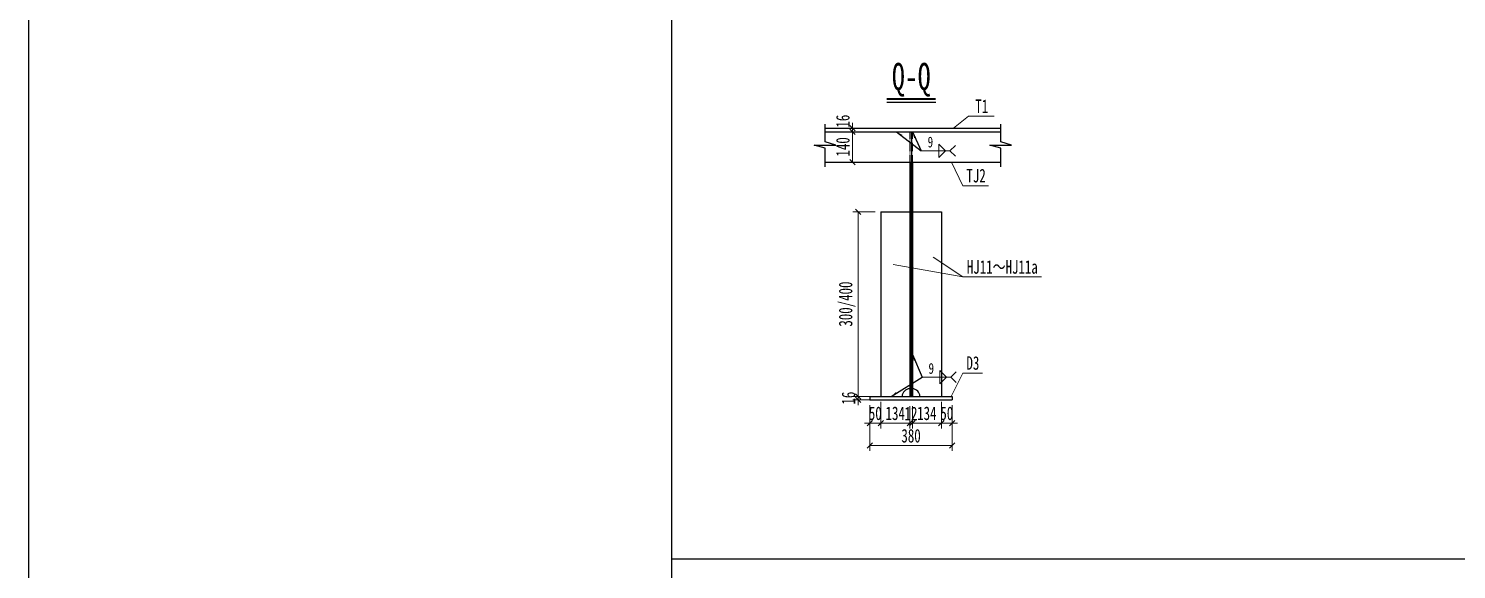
# Model space of a CAD drawing. Header units: millimetres. Extents: x 44597 to 300567, y -113054 to 73044.
# Drawn here: x 44597 to 51188, y -82953 to -80454 of the extents above; entities that cross this region are included whole.
import ezdxf
from ezdxf.enums import TextEntityAlignment as Align

# ---------------------------------------------------------------- set-up
doc = ezdxf.new("R2010")
doc.units = ezdxf.units.MM
doc.linetypes.add('DASHED', pattern=[0.75, 0.5, -0.25])
doc.layers.get('Defpoints').update_dxf_attribs({"color": 8})
for name, color, linetype, lineweight in [('Dim', 4, 'Continuous', 15), ('文字', 7, 'Continuous', 15), ('标注线及字体', 2, 'Continuous', 15), ('细实线', 4, 'Continuous', 15), ('虚线', 7, 'DASHED', 13), ('钢板粗线', 1, 'Continuous', 25)]:
    doc.layers.add(name, color=color, linetype=linetype, lineweight=lineweight)
doc.layers.add('Text', color=4, linetype='Continuous')
doc.styles.add('111', font='', dxfattribs={"width": 0.7})
doc.styles.add('BM_Dim', font='', dxfattribs={"width": 0.85})
doc.styles.add('SMEDI', font='', dxfattribs={"width": 0.75})
doc.styles.get("Standard").update_dxf_attribs({"font": ''})
doc.styles.get('111').set_extended_font_data('仿宋_GB2312')
doc.styles.get('BM_Dim').set_extended_font_data('仿宋_GB2312')
doc.styles.get('SMEDI').set_extended_font_data('仿宋_GB2312')
doc.styles.get('Standard').set_extended_font_data('仿宋_GB2312')
doc.dimstyles.new('200', dxfattribs={"dimscale": 0, "dimtxt": 2.5, "dimasz": 1, "dimexe": 1, "dimexo": 1, "dimgap": 0.6, "dimtad": 1, "dimdec": 0, "dimdsep": 46, "dimtxsty": '111', "dimblk": 'OBLIQUE', "dimcen": 0, "dimclrd": 4, "dimclre": 4, "dimclrt": 4, "dimadec": 1, "dimazin": 2, "dimtfac": 1, "dimtdec": 0, "dimtix": 1, "dimtmove": 2, "dimatfit": 3, "dimfxl": 4, "dimfxlon": 1, "dimtolj": 1, "dimlwd": -1, "dimlwe": -1, "dimarcsym": 0})
doc.dimstyles.new('MSteel_1.0_1.0', dxfattribs={"dimtxt": 3, "dimasz": 1.2, "dimexe": 1, "dimexo": 1, "dimgap": 1, "dimtad": 3, "dimtoh": 1, "dimdec": 0, "dimzin": 0, "dimdsep": 46, "dimtxsty": 'Standard', "dimblk": 'ARCHTICK', "dimcen": 0.09, "dimclrd": 3, "dimclre": 3, "dimadec": 0, "dimazin": 0, "dimtfac": 1, "dimtdec": 4, "dimtofl": 0, "dimtmove": 0, "dimatfit": 3, "dimfxl": 1, "dimtolj": 1, "dimtzin": 0, "dimarcsym": 0})

# ---------------------------------------------------------------- blocks, each defined once
blk = doc.blocks.new('_Oblique')
at = {"color": 0, "linetype": 'ByBlock', "lineweight": -2}
blk.add_line((-0.5, -0.5), (0.5, 0.5), dxfattribs=at)
blk = doc.blocks.new('*D717')
at = {"layer": 'Defpoints', "color": 0, "transparency": 16777216}
for p in [(48477.4, -80931), (48400.7, -81071), (48477.4, -81071)]:
    blk.add_point(p, dxfattribs=at)
at = {"layer": '细实线', "color": 4, "transparency": 16777216}
for p, q in [((48452.4, -80931), (48375.7, -80931)), ((48400.7, -80931), (48400.7, -81071)), ((48452.4, -81071), (48375.7, -81071))]:
    blk.add_line(p, q, dxfattribs=at)
at = {"layer": '细实线', "color": 4, "transparency": 16777216, "xscale": 25, "yscale": 25, "zscale": 25}
for p, rotation in [((48400.7, -80931), 90), ((48400.7, -81071), 270)]:
    blk.add_blockref('_Oblique', p, dxfattribs=dict(at, rotation=rotation))
at = {"layer": '细实线', "color": 4, "transparency": 16777216, "insert": (48355.9, -81001), "char_height": 62.5, "attachment_point": 5, "rotation": 90, "style": '111'}
blk.add_mtext('\\A1;140', dxfattribs=at)
blk = doc.blocks.new('*D718')
at = {"layer": 'Defpoints', "color": 0, "transparency": 16777216}
for p in [(48400.7, -80931), (48477.4, -80915), (48477.4, -80931)]:
    blk.add_point(p, dxfattribs=at)
at = {"layer": '细实线', "color": 4, "transparency": 16777216}
for p, q in [((48452.4, -80915), (48375.7, -80915)), ((48452.4, -80931), (48375.7, -80931)), ((48400.7, -80915), (48400.7, -80890)), ((48400.7, -80915), (48400.7, -80931)), ((48400.7, -80931), (48400.7, -80956))]:
    blk.add_line(p, q, dxfattribs=at)
at = {"layer": '细实线', "color": 4, "transparency": 16777216, "xscale": 25, "yscale": 25, "zscale": 25}
for p, rotation in [((48400.7, -80915), 270), ((48400.7, -80931), 90)]:
    blk.add_blockref('_Oblique', p, dxfattribs=dict(at, rotation=rotation))
at = {"layer": '细实线', "color": 4, "transparency": 16777216, "insert": (48355.9, -80882), "char_height": 62.5, "attachment_point": 5, "rotation": 90, "style": '111'}
blk.add_mtext('\\A1;16', dxfattribs=at)
blk = doc.blocks.new('*D719')
at = {"layer": 'Defpoints', "color": 0}
for p in [(48480.4, -82169.8), (48530.4, -82153.8), (48530.4, -82277.1)]:
    blk.add_point(p, dxfattribs=at)
at = {"layer": '细实线', "color": 4}
for p, q in [((48530.4, -82178.8), (48530.4, -82302.1)), ((48480.4, -82194.8), (48480.4, -82302.1)), ((48480.4, -82277.1), (48455.4, -82277.1)), ((48480.4, -82277.1), (48530.4, -82277.1)), ((48530.4, -82277.1), (48555.4, -82277.1))]:
    blk.add_line(p, q, dxfattribs=at)
at = {"layer": '细实线', "color": 4, "xscale": 25, "yscale": 25, "zscale": 25}
blk.add_blockref('_Oblique', (48480.4, -82277.1), dxfattribs=at)
at = {"layer": '细实线', "color": 4, "xscale": 25, "yscale": 25, "zscale": 25, "rotation": 180}
blk.add_blockref('_Oblique', (48530.4, -82277.1), dxfattribs=at)
at = {"layer": '细实线', "color": 4, "insert": (48505.4, -82232.3), "char_height": 62.5, "attachment_point": 5, "style": '111'}
blk.add_mtext('\\A1;50', dxfattribs=at)
blk = doc.blocks.new('*D720')
at = {"layer": 'Defpoints', "color": 0}
for p in [(48530.4, -82153.8), (48664.4, -82173.8), (48664.4, -82277.1)]:
    blk.add_point(p, dxfattribs=at)
at = {"layer": '细实线', "color": 4}
for p, q in [((48530.4, -82178.8), (48530.4, -82302.1)), ((48664.4, -82198.8), (48664.4, -82302.1)), ((48530.4, -82277.1), (48664.4, -82277.1))]:
    blk.add_line(p, q, dxfattribs=at)
at = {"layer": '细实线', "color": 4, "xscale": 25, "yscale": 25, "zscale": 25, "rotation": 180}
blk.add_blockref('_Oblique', (48530.4, -82277.1), dxfattribs=at)
at = {"layer": '细实线', "color": 4, "xscale": 25, "yscale": 25, "zscale": 25}
blk.add_blockref('_Oblique', (48664.4, -82277.1), dxfattribs=at)
at = {"layer": '细实线', "color": 4, "insert": (48597.4, -82232.3), "char_height": 62.5, "attachment_point": 5, "style": '111'}
blk.add_mtext('\\A1;134', dxfattribs=at)
blk = doc.blocks.new('*D721')
at = {"layer": 'Defpoints', "color": 0, "transparency": 16777216}
for p in [(48664.4, -82173.8), (48676.4, -82173.8), (48676.4, -82277.1)]:
    blk.add_point(p, dxfattribs=at)
at = {"layer": '细实线', "color": 4, "transparency": 16777216}
for p, q in [((48664.4, -82198.8), (48664.4, -82302.1)), ((48676.4, -82198.8), (48676.4, -82302.1)), ((48664.4, -82277.1), (48639.4, -82277.1)), ((48664.4, -82277.1), (48676.4, -82277.1)), ((48676.4, -82277.1), (48701.4, -82277.1))]:
    blk.add_line(p, q, dxfattribs=at)
at = {"layer": '细实线', "color": 4, "transparency": 16777216, "xscale": 25, "yscale": 25, "zscale": 25}
blk.add_blockref('_Oblique', (48664.4, -82277.1), dxfattribs=at)
at = {"layer": '细实线', "color": 4, "transparency": 16777216, "xscale": 25, "yscale": 25, "zscale": 25, "rotation": 180}
blk.add_blockref('_Oblique', (48676.4, -82277.1), dxfattribs=at)
at = {"layer": '细实线', "color": 4, "transparency": 16777216, "insert": (48670.4, -82233), "char_height": 62.5, "attachment_point": 5, "style": '111'}
blk.add_mtext('\\A1;12', dxfattribs=at)
blk = doc.blocks.new('*D722')
at = {"layer": 'Defpoints', "color": 0}
for p in [(48810.4, -82153.8), (48860.4, -82169.8), (48810.4, -82277.1)]:
    blk.add_point(p, dxfattribs=at)
at = {"layer": '细实线', "color": 4}
for p, q in [((48810.4, -82178.8), (48810.4, -82302.1)), ((48860.4, -82194.8), (48860.4, -82302.1)), ((48810.4, -82277.1), (48785.4, -82277.1)), ((48860.4, -82277.1), (48810.4, -82277.1)), ((48860.4, -82277.1), (48885.4, -82277.1))]:
    blk.add_line(p, q, dxfattribs=at)
at = {"layer": '细实线', "color": 4, "xscale": 25, "yscale": 25, "zscale": 25}
blk.add_blockref('_Oblique', (48810.4, -82277.1), dxfattribs=at)
at = {"layer": '细实线', "color": 4, "xscale": 25, "yscale": 25, "zscale": 25, "rotation": 180}
blk.add_blockref('_Oblique', (48860.4, -82277.1), dxfattribs=at)
at = {"layer": '细实线', "color": 4, "insert": (48835.4, -82232.3), "char_height": 62.5, "attachment_point": 5, "style": '111'}
blk.add_mtext('\\A1;50', dxfattribs=at)
blk = doc.blocks.new('*D723')
at = {"layer": 'Defpoints', "color": 0}
for p in [(48676.4, -82173.8), (48810.4, -82153.8), (48676.4, -82277.1)]:
    blk.add_point(p, dxfattribs=at)
at = {"layer": '细实线', "color": 4}
for p, q in [((48810.4, -82178.8), (48810.4, -82302.1)), ((48676.4, -82198.8), (48676.4, -82302.1)), ((48810.4, -82277.1), (48676.4, -82277.1))]:
    blk.add_line(p, q, dxfattribs=at)
at = {"layer": '细实线', "color": 4, "xscale": 25, "yscale": 25, "zscale": 25, "rotation": 180}
blk.add_blockref('_Oblique', (48676.4, -82277.1), dxfattribs=at)
at = {"layer": '细实线', "color": 4, "xscale": 25, "yscale": 25, "zscale": 25}
blk.add_blockref('_Oblique', (48810.4, -82277.1), dxfattribs=at)
at = {"layer": '细实线', "color": 4, "insert": (48743.4, -82232.3), "char_height": 62.5, "attachment_point": 5, "style": '111'}
blk.add_mtext('\\A1;134', dxfattribs=at)
blk = doc.blocks.new('*D724')
at = {"layer": 'Defpoints', "color": 0}
for p in [(48480.4, -82269.2), (48860.4, -82263.9), (48480.4, -82380.7)]:
    blk.add_point(p, dxfattribs=at)
at = {"layer": '细实线', "color": 4}
for p, q in [((48480.4, -82294.2), (48480.4, -82405.7)), ((48860.4, -82288.9), (48860.4, -82405.7)), ((48860.4, -82380.7), (48480.4, -82380.7))]:
    blk.add_line(p, q, dxfattribs=at)
at = {"layer": '细实线', "color": 4, "xscale": 25, "yscale": 25, "zscale": 25, "rotation": 180}
blk.add_blockref('_Oblique', (48480.4, -82380.7), dxfattribs=at)
at = {"layer": '细实线', "color": 4, "xscale": 25, "yscale": 25, "zscale": 25}
blk.add_blockref('_Oblique', (48860.4, -82380.7), dxfattribs=at)
at = {"layer": '细实线', "color": 4, "insert": (48670.4, -82336), "char_height": 62.5, "attachment_point": 5, "style": '111'}
blk.add_mtext('\\A1;380', dxfattribs=at)
blk = doc.blocks.new('*D725')
at = {"layer": 'Defpoints', "color": 0}
for p in [(48426.7, -82169.8), (48530.4, -82153.8), (48531.5, -82169.8)]:
    blk.add_point(p, dxfattribs=at)
at = {"layer": '细实线', "color": 4}
for p, q in [((48505.4, -82153.8), (48401.7, -82153.8)), ((48506.5, -82169.8), (48401.7, -82169.8)), ((48426.7, -82153.8), (48426.7, -82128.8)), ((48426.7, -82153.8), (48426.7, -82169.8)), ((48426.7, -82169.8), (48426.7, -82194.8))]:
    blk.add_line(p, q, dxfattribs=at)
at = {"layer": '细实线', "color": 4, "xscale": 25, "yscale": 25, "zscale": 25}
for p, rotation in [((48426.7, -82153.8), 270), ((48426.7, -82169.8), 90)]:
    blk.add_blockref('_Oblique', p, dxfattribs=dict(at, rotation=rotation))
at = {"layer": '细实线', "color": 4, "insert": (48381.9, -82161.8), "char_height": 62.5, "attachment_point": 5, "rotation": 90, "style": '111'}
blk.add_mtext('\\A1;16', dxfattribs=at)
blk = doc.blocks.new('*D726')
at = {"layer": 'Defpoints', "color": 0}
for p in [(48426.7, -81300.9), (48530.4, -81300.9), (48479.8, -82153.8)]:
    blk.add_point(p, dxfattribs=at)
at = {"layer": '细实线', "color": 4}
for p, q in [((48505.4, -81300.9), (48401.7, -81300.9)), ((48426.7, -82153.8), (48426.7, -81300.9)), ((48454.8, -82153.8), (48401.7, -82153.8))]:
    blk.add_line(p, q, dxfattribs=at)
at = {"layer": '细实线', "color": 4, "xscale": 25, "yscale": 25, "zscale": 25}
for p, rotation in [((48426.7, -81300.9), 90), ((48426.7, -82153.8), 270)]:
    blk.add_blockref('_Oblique', p, dxfattribs=dict(at, rotation=rotation))
at = {"layer": '细实线', "color": 4, "insert": (48375.7, -81727.3), "char_height": 62.5, "attachment_point": 5, "rotation": 90, "style": '111'}
blk.add_mtext('\\A1;300/400', dxfattribs=at)
blk = doc.blocks.new('角焊缝2')
at = {"layer": 'Dim'}
blk.add_line((-3138.01, 370.22), (-3132.7, 370.22), dxfattribs=at)
blk.add_lwpolyline([(-3134.75, 371.45), (-3134.75, 368.99), (-3133.52, 370.22)], close=True, dxfattribs=at)
blk.add_lwpolyline([(-3131.7, 369.22), (-3132.7, 370.22), (-3131.7, 371.22)], dxfattribs=at)
blk = doc.blocks.new('_ArchTick')
at = {"color": 0, "linetype": 'ByBlock', "const_width": 0.15}
blk.add_lwpolyline([(-0.5, -0.5), (0.5, 0.5)], dxfattribs=at)

msp = doc.modelspace()

# ---------------------------------------------------------------- linework, layer by layer
at = {"color": 4}
msp.add_line((48558.4, -80794.2), (48784.1, -80794.2), dxfattribs=at)
at = {"color": 6, "const_width": 9}
msp.add_lwpolyline([(48558.4, -80779.2), (48784.1, -80779.2)], dxfattribs=at)
at = {"color": 4}
for points in [[(48273.9, -81093.1), (48273.9, -81007.6), (48223.9, -80992.6), (48323.9, -80992.6), (48273.9, -80977.6), (48273.9, -80957.6), (48273.9, -80896.1)], [(49084.5, -81093.1), (49084.5, -81007.6), (49034.5, -80992.6), (49134.5, -80992.6), (49084.5, -80977.6), (49084.5, -80957.6), (49084.5, -80896.1)]]:
    msp.add_lwpolyline(points, dxfattribs=at)
at = {"layer": 'Defpoints'}
msp.add_line((48670.4, -80931), (48670.4, -82153.8), dxfattribs=at)
for points in [[(47566.6, -61894.1), (44596.8, -61894.1), (44596.8, -87474.1), (47566.6, -87474.1)], [(47566.6, -76511.3), (57191.6, -76511.3), (57191.6, -82906.3), (47566.6, -82906.3)]]:
    msp.add_lwpolyline(points, close=True, dxfattribs=at)
at = {"layer": '细实线'}
for p, q in [((48936.3, -80859.4), (48866.9, -80915)), ((48936.3, -80859.4), (49054.8, -80859.4)), ((48910, -81180.3), (48856.7, -81071)), ((48910, -81180.3), (49028.6, -81180.3)), ((48910, -81602), (48772.5, -81510.5)), ((48910, -81602), (48587.7, -81545)), ((48910, -81602), (49271.9, -81602)), ((48910, -82045.8), (48855, -82153.8)), ((48910, -82045.8), (49000.2, -82045.8))]:
    msp.add_line(p, q, dxfattribs=at)
at = {"layer": '虚线', "ltscale": 2}
for p, q in [((48664.4, -81071), (48664.4, -80931)), ((48676.4, -81071), (48676.4, -80931))]:
    msp.add_line(p, q, dxfattribs=at)
at = {"layer": '钢板粗线'}
for p, q in [((48273.9, -80915), (49084.5, -80915)), ((48273.9, -80931), (49084.5, -80931)), ((48273.9, -81071), (49084.5, -81071)), ((48664.4, -81071), (48664.4, -82153.8)), ((48676.4, -81071), (48676.4, -82153.8)), ((48530.4, -81300.9), (48530.4, -82153.8)), ((48530.4, -81300.9), (48664.4, -81300.9)), ((48676.4, -81300.9), (48810.4, -81300.9)), ((48810.4, -81300.9), (48810.4, -82153.8)), ((48480.4, -82153.8), (48860.4, -82153.8)), ((48480.4, -82153.8), (48480.4, -82169.8)), ((48480.4, -82169.8), (48860.4, -82169.8)), ((48860.4, -82153.8), (48860.4, -82169.8))]:
    msp.add_line(p, q, dxfattribs=at)
for centre, start, end in [((48664.4, -82153.8), 90, 180), ((48676.4, -82153.8), 0, 90)]:
    msp.add_arc(centre, 35, start, end, dxfattribs=at)

# ---------------------------------------------------------------- block references
at = {"layer": '细实线', "color": 8, "xscale": 25.00000000000001, "yscale": 25.00000000000001, "zscale": 25.00000000000001}
for p in [(127167.4, -90274.4), (127171.4, -91320.1)]:
    msp.add_blockref('角焊缝2', p, dxfattribs=at)

# ---------------------------------------------------------------- texts
at = {"layer": 'Text', "style": 'SMEDI', "width": 0.75}
for p in [(48747, -80978.5), (48751.1, -82024.3)]:
    msp.add_text('9', height=50, dxfattribs=at).set_placement(p, align=Align.MIDDLE_LEFT)
at = {"layer": '文字', "style": 'BM_Dim', "width": 0.7}
for s, p in [('T1', (48996.9, -80863)), ('TJ2', (48970.6, -81183.8)), ('HJ11～HJ11a', (49091.7, -81605.6)), ('D3', (48955.9, -82049.4))]:
    msp.add_text(s, height=62.5, dxfattribs=at).set_placement(p, align=Align.BOTTOM_CENTER)
at = {"layer": '标注线及字体', "style": '111', "width": 0.7}
msp.add_text('Q-Q', height=125, dxfattribs=at).set_placement((48671.5, -80690.2), align=Align.MIDDLE)

# ---------------------------------------------------------------- dimensions: what is measured, and where the dimension line sits
at = {"layer": '细实线'}
dim = msp.add_linear_dim(base=(48400.7, -80931), p1=(48477.4, -80915), p2=(48477.4, -80931), angle=90, dimstyle='200', override={"dimscale": 25}, dxfattribs=at)
dim.commit()
dim.dimension.update_dxf_attribs({"geometry": '*D718', "text_midpoint": (48355.9, -80882), "dimtype": 160})
for base, p1, p2, angle, picture, middle in [((48400.7, -81071), (48477.4, -80931), (48477.4, -81071), 90, '*D717', (48355.9, -81001)), ((48426.7, -82169.8), (48530.4, -82153.8), (48531.5, -82169.8), 90, '*D725', (48381.9, -82161.8)), ((48676.4, -82277.1), (48810.4, -82153.8), (48676.4, -82173.8), 180, '*D723', (48743.4, -82232.3)), ((48810.4, -82277.1), (48860.4, -82169.8), (48810.4, -82153.8), 180, '*D722', (48835.4, -82232.3)), ((48480.4, -82380.7), (48860.4, -82263.9), (48480.4, -82269.2), 180, '*D724', (48670.4, -82336))]:
    dim = msp.add_linear_dim(base=base, p1=p1, p2=p2, angle=angle, dimstyle='200', override={"dimscale": 25}, dxfattribs=at)
    dim.commit()
    dim.dimension.update_dxf_attribs({"geometry": picture, "text_midpoint": middle})
dim = msp.add_linear_dim(base=(48426.7, -81300.9), p1=(48479.8, -82153.8), p2=(48530.4, -81300.9), angle=90, text='300/400', dimstyle='200', override={"dimscale": 25, "dimtxsty": '111'}, dxfattribs=at)
dim.commit()
dim.dimension.update_dxf_attribs({"geometry": '*D726', "text_midpoint": (48375.7, -81727.3)})
for base, p1, p2, picture, middle in [((48530.4, -82277.1), (48480.4, -82169.8), (48530.4, -82153.8), '*D719', (48505.4, -82232.3)), ((48664.4, -82277.1), (48530.4, -82153.8), (48664.4, -82173.8), '*D720', (48597.4, -82232.3)), ((48676.4, -82277.1), (48664.4, -82173.8), (48676.4, -82173.8), '*D721', (48670.4, -82233))]:
    dim = msp.add_linear_dim(base=base, p1=p1, p2=p2, dimstyle='200', override={"dimscale": 25}, dxfattribs=at)
    dim.commit()
    dim.dimension.update_dxf_attribs({"geometry": picture, "text_midpoint": middle})

# ---------------------------------------------------------------- leaders
at = {"layer": 'Dim'}
for points in [[(48603.6, -80931), (48717.1, -81018.8)], [(48676.4, -80931), (48717.1, -81018.8)], [(48676.4, -81960.3), (48721.2, -82064.6)], [(48578, -82153.8), (48721.2, -82064.6)]]:
    msp.add_leader(points, dimstyle='MSteel_1.0_1.0', override={"dimscale": 25, "dimclrd": 256}, dxfattribs=at)

doc.saveas('drawing.dxf')
